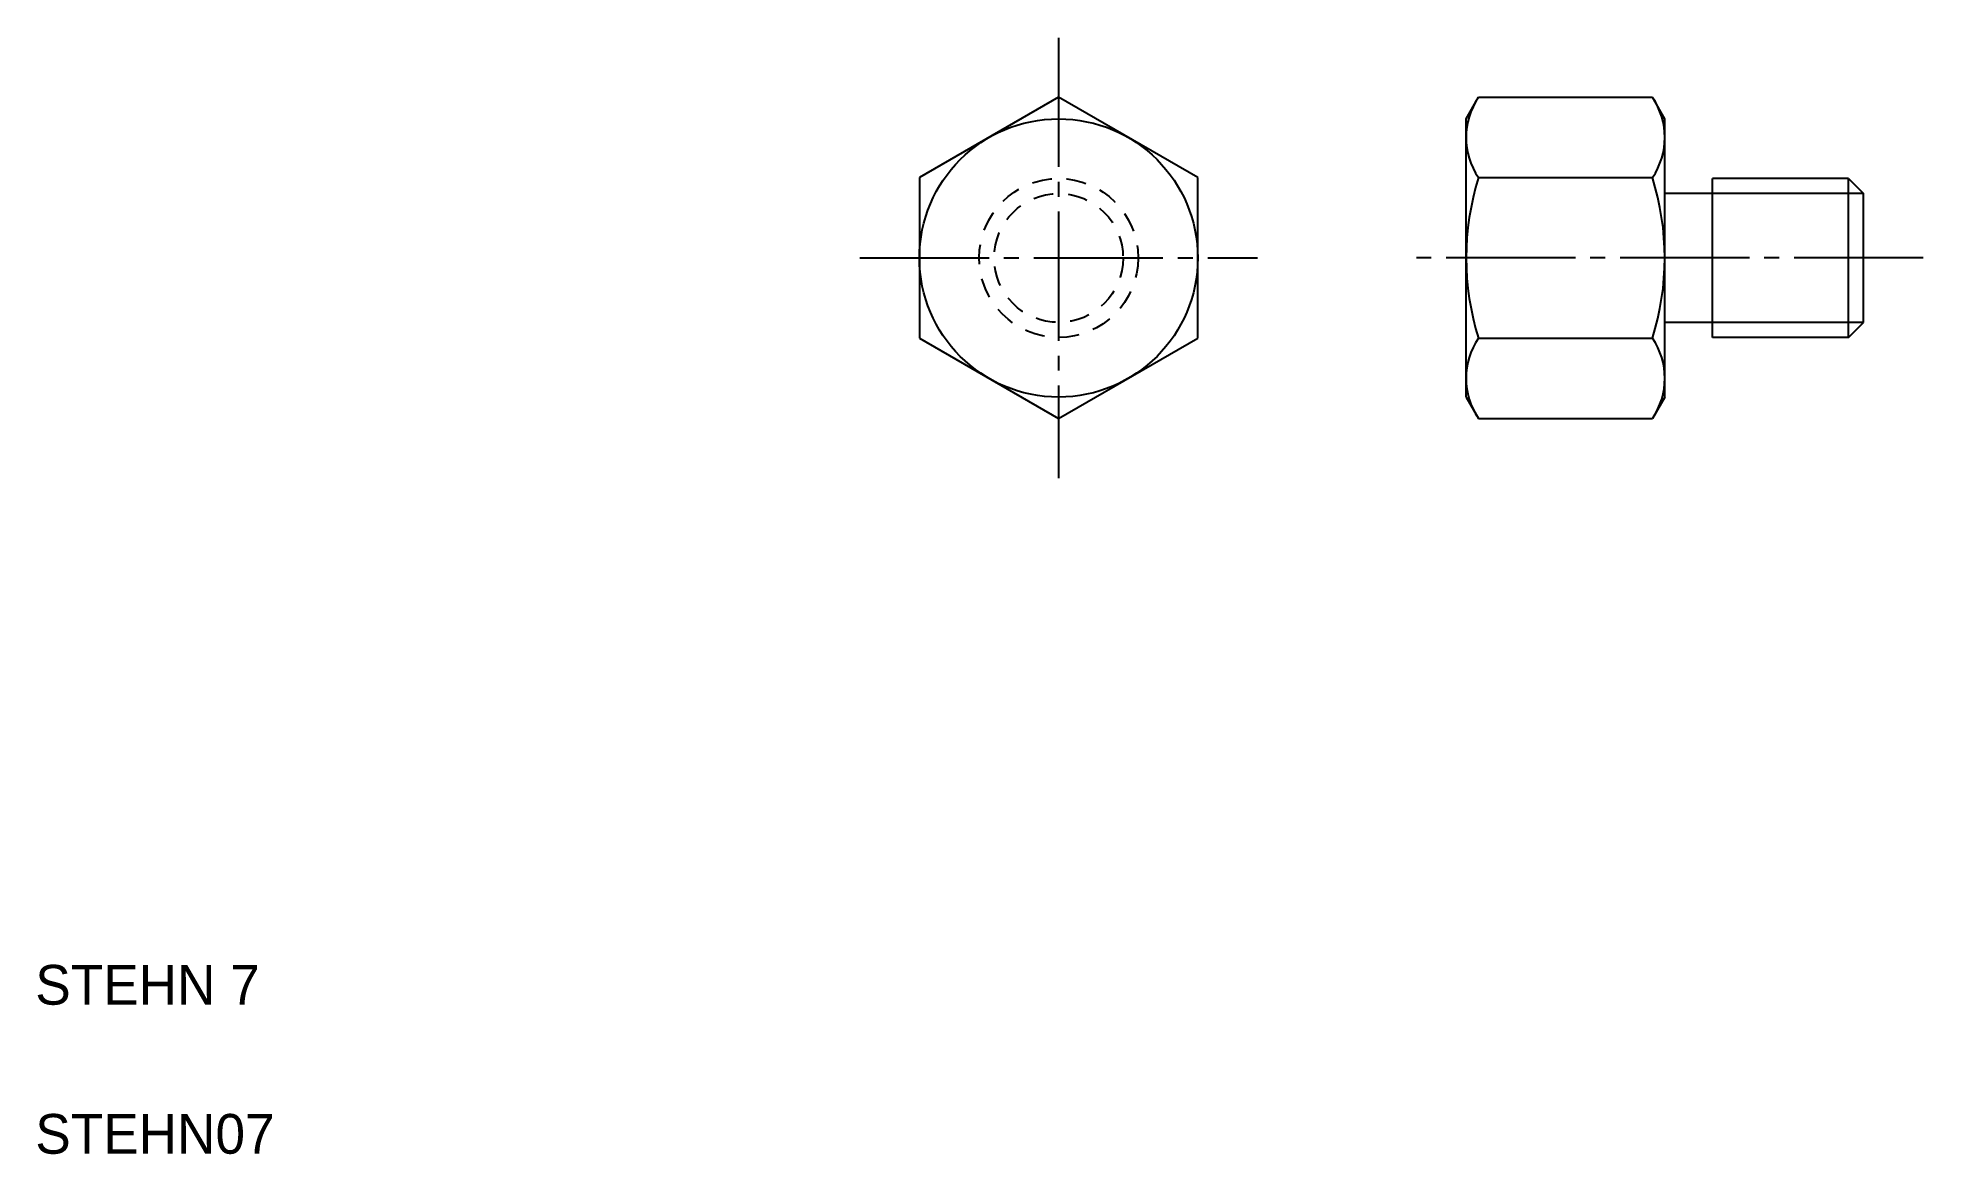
# Model space of a CAD drawing. Extents: x 2.6 to 50, y 2.5 to 30.6.
import ezdxf

# ---------------------------------------------------------------- set-up
doc = ezdxf.new("R2010")
doc.units = 0
doc.header["$LTSCALE"] = 0.25
doc.linetypes.add('CENTER', pattern=[17.5, 13, -1.5, 1.5, -1.5])
doc.linetypes.add('DASHED', pattern=[3.5, 2, -1.5])
doc.layers.get('0').update_dxf_attribs({"linetype": 'CONTINUOUS'})
doc.layers.add('CENTER', color=1, linetype='CENTER')

msp = doc.modelspace()

# ---------------------------------------------------------------- linework, layer by layer
at = {"color": 7, "linetype": 'CONTINUOUS'}
for p, q in [((28.238, 29.078), (24.738, 27.057)), ((31.738, 27.057), (28.238, 29.078)), ((38.486, 28.536), (38.799, 29.078)), ((38.799, 29.078), (43.173, 29.078)), ((43.486, 28.536), (43.173, 29.078)), ((38.486, 21.536), (38.486, 28.536)), ((43.486, 21.536), (43.486, 28.536)), ((24.738, 27.057), (24.738, 23.016)), ((31.738, 23.016), (31.738, 27.057)), ((38.799, 27.057), (43.173, 27.057)), ((44.686, 23.036), (44.686, 27.036)), ((48.107, 27.036), (44.686, 27.036)), ((48.107, 23.036), (48.107, 27.036)), ((48.107, 27.036), (48.486, 26.657)), ((44.686, 26.657), (43.486, 26.657)), ((48.486, 23.415), (48.486, 26.657)), ((44.686, 23.415), (43.486, 23.415)), ((48.107, 23.036), (48.486, 23.415)), ((24.738, 23.016), (28.238, 20.995)), ((28.238, 20.995), (31.738, 23.016)), ((38.799, 23.016), (43.173, 23.016)), ((48.107, 23.036), (44.686, 23.036)), ((38.486, 21.536), (38.799, 20.995)), ((43.486, 21.536), (43.173, 20.995)), ((38.799, 20.995), (43.173, 20.995))]:
    msp.add_line(p, q, dxfattribs=at)
for p, q in [((29.988, 28.067), (29.988, 28.067)), ((30.863, 27.562), (30.863, 27.562))]:
    msp.add_line(p, q)
at = {"color": 3, "linetype": 'CONTINUOUS'}
for p, q in [((48.486, 26.657), (44.686, 26.657)), ((48.486, 23.415), (44.686, 23.415))]:
    msp.add_line(p, q, dxfattribs=at)
at = {"color": 7, "linetype": 'CONTINUOUS'}
msp.add_circle((28.238, 25.036), 3.5, dxfattribs=at)
at = {"color": 3, "linetype": 'DASHED'}
for radius in [2, 1.621]:
    msp.add_circle((28.238, 25.036), radius, dxfattribs=at)
for centre, radius, start, end in [((40.275, 28.067), 1.789, 145.6158, 214.3842), ((41.697, 28.067), 1.789, 325.6158, 34.3842), ((45.241, 25.036), 6.751, 162.5841, 197.4159), ((36.732, 25.036), 6.751, 342.5841, 17.4159), ((40.263, 22.009), 1.777, 145.4961, 214.5039), ((41.709, 22.009), 1.777, 325.4961, 34.5039)]:
    msp.add_arc(centre, radius, start, end)
at = {"layer": 'CENTER', "color": 1, "linetype": 'CENTER'}
for p, q in [((28.238, 30.578), (28.238, 19.495)), ((23.238, 25.036), (33.238, 25.036)), ((49.986, 25.036), (36.986, 25.036))]:
    msp.add_line(p, q, dxfattribs=at)

# ---------------------------------------------------------------- texts
for s, p in [('STEHN 7', (2.5, 6.25)), ('STEHN07', (2.5, 2.5))]:
    msp.add_text(s, height=1).set_placement(p)

doc.saveas('drawing.dxf')
